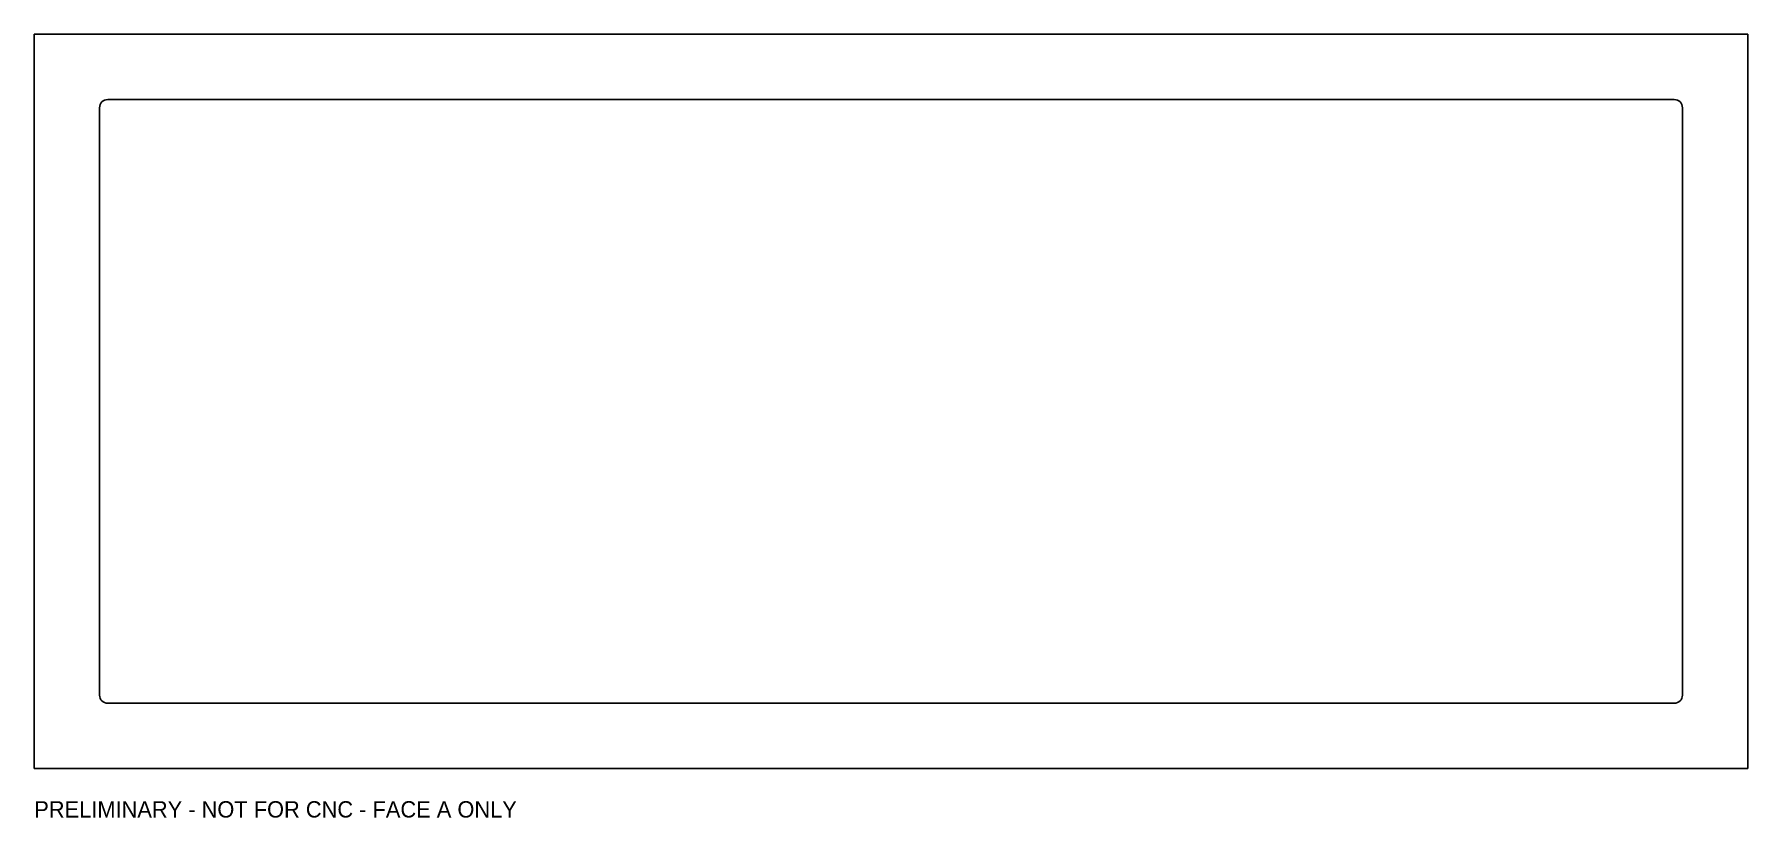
# Model space of a CAD drawing. Header units: millimetres. Extents: x 0 to 420, y -12 to 180.
import ezdxf

# ---------------------------------------------------------------- set-up
doc = ezdxf.new("R2010")
doc.units = ezdxf.units.MM
doc.layers.add('CUT', color=7, linetype='CONTINUOUS')
doc.layers.add('REFERENCE', color=7, linetype='CONTINUOUS')

msp = doc.modelspace()

# ---------------------------------------------------------------- linework, layer by layer
at = {"layer": 'CUT'}
for p, q in [((0, 180), (420, 180)), ((0, 180), (0, 0)), ((420, 180), (420, 0)), ((18, 164), (402, 164)), ((16, 18), (16, 162)), ((404, 18), (404, 162)), ((18, 16), (402, 16)), ((0, 0), (420, 0))]:
    msp.add_line(p, q, dxfattribs=at)
for centre, start, end in [((18, 162), 90, 180), ((402, 162), 0, 90), ((18, 18), 180, 270), ((402, 18), 270, 360)]:
    msp.add_arc(centre, 2, start, end, dxfattribs=at)
at = {"layer": 'REFERENCE'}
for p, q in [((0, 180), (420, 180)), ((0, 180), (0, 0)), ((420, 180), (420, 0)), ((0, 0), (420, 0))]:
    msp.add_line(p, q, dxfattribs=at)

# ---------------------------------------------------------------- texts
msp.add_text('PRELIMINARY - NOT FOR CNC - FACE A ONLY', height=4, dxfattribs=at).set_placement((0, -12))

doc.saveas('drawing.dxf')
